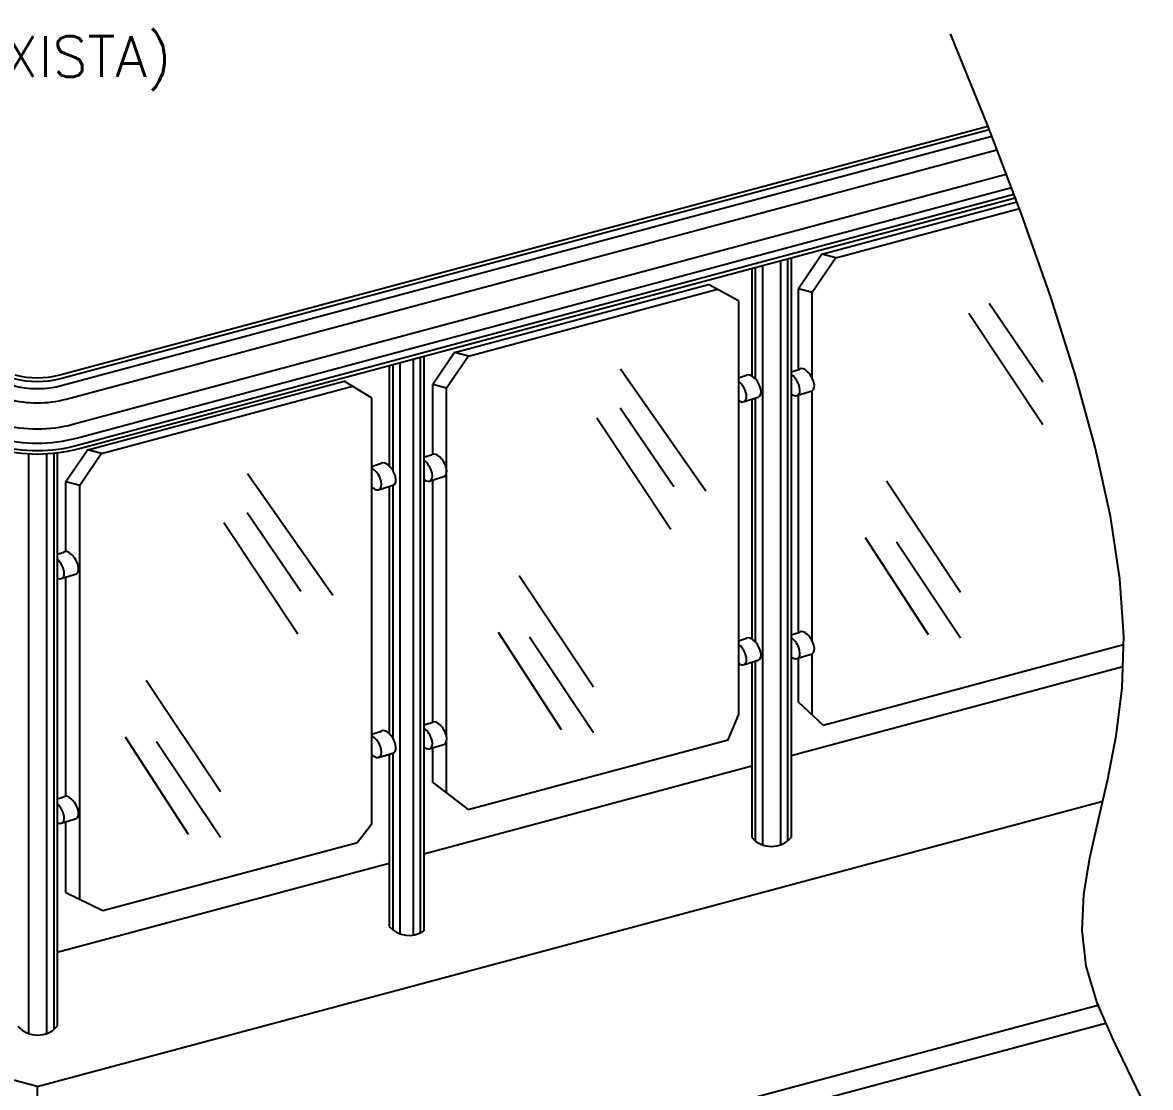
# Model space of a CAD drawing. Header units: millimetres. Extents: x -6155.1 to -6134.9, y -4399.5 to -4386.8.
# Drawn here: x -6144.86 to -6139.34, y -4392.42 to -4387.2 of the extents above; entities that cross this region are included whole.
import ezdxf

# ---------------------------------------------------------------- set-up
doc = ezdxf.new("R2010")
doc.units = ezdxf.units.MM
doc.header["$LTSCALE"] = 10
doc.layers.add('Termotécnica', color=7, linetype='Continuous')
doc.styles.add('r80', font='romans.shx')

msp = doc.modelspace()

# ---------------------------------------------------------------- linework, layer by layer
at = {"layer": 'Termotécnica', "color": 3}
for p, q in [((-6144.6823, -4388.9274), (-6140.133, -4387.7084)), ((-6144.5857, -4389.288), (-6139.9993, -4388.0589)), ((-6141.0978, -4390.7923), (-6139.4717, -4390.3566)), ((-6142.8983, -4391.2748), (-6141.2902, -4390.8439)), ((-6142.8937, -4391.9065), (-6139.5706, -4391.016)), ((-6144.6945, -4391.7561), (-6143.067, -4391.32)), ((-6144.792, -4392.4151), (-6142.8937, -4391.9065)), ((-6144.792, -4392.4151), (-6146.6404, -4391.9199)), ((-6144.792, -4392.4151), (-6144.792, -4393.2982))]:
    msp.add_line(p, q, dxfattribs=at)
at = {"layer": 'Termotécnica', "color": 2}
for p, q in [((-6144.6777, -4388.9445), (-6140.1266, -4387.7251)), ((-6144.6686, -4388.9783), (-6140.1141, -4387.7579)), ((-6144.6505, -4389.046), (-6140.089, -4387.8237)), ((-6144.6174, -4389.1694), (-6140.0432, -4387.9437)), ((-6144.5993, -4389.237), (-6140.0182, -4388.0095)), ((-6144.5903, -4389.2708), (-6140.0056, -4388.0423)), ((-6141.0978, -4388.3572), (-6141.0978, -4391.1949)), ((-6141.2902, -4388.4088), (-6141.2902, -4388.9328)), ((-6142.8983, -4388.8368), (-6142.8983, -4391.6519)), ((-6143.067, -4388.8843), (-6143.067, -4389.3743)), ((-6141.0978, -4388.912), (-6141.0556, -4388.8988)), ((-6141.3561, -4388.9415), (-6141.3169, -4388.9292)), ((-6141.326, -4389.0575), (-6141.2555, -4389.0354)), ((-6141.0647, -4389.0271), (-6140.9942, -4389.005)), ((-6141.2902, -4389.0463), (-6141.2902, -4389.3511)), ((-6144.6945, -4389.3092), (-6144.6945, -4392.1196)), ((-6143.1539, -4389.3756), (-6143.106, -4389.3606)), ((-6142.8983, -4389.331), (-6142.8569, -4389.318)), ((-6141.2902, -4389.3511), (-6141.2902, -4390.2211)), ((-6143.1152, -4389.4889), (-6143.0447, -4389.4668)), ((-6143.067, -4389.4738), (-6143.067, -4389.8147)), ((-6143.067, -4389.4738), (-6143.067, -4390.6861)), ((-6142.8661, -4389.4464), (-6142.7956, -4389.4243)), ((-6144.6945, -4389.806), (-6144.6616, -4389.7957)), ((-6144.6708, -4389.924), (-6144.6003, -4389.9019)), ((-6141.0978, -4390.2008), (-6141.0556, -4390.1876)), ((-6141.3561, -4390.2303), (-6141.3169, -4390.218)), ((-6141.0647, -4390.3159), (-6140.9942, -4390.2939)), ((-6141.326, -4390.3463), (-6141.2555, -4390.3242)), ((-6141.2902, -4390.3351), (-6141.2902, -4391.1949)), ((-6142.8983, -4390.643), (-6142.8569, -4390.6301)), ((-6143.1539, -4390.6876), (-6143.106, -4390.6726)), ((-6142.8661, -4390.7584), (-6142.7956, -4390.7363)), ((-6143.1152, -4390.8009), (-6143.0447, -4390.7788)), ((-6143.067, -4390.7858), (-6143.067, -4391.6312)), ((-6144.6945, -4391.005), (-6144.6616, -4390.9946)), ((-6144.6708, -4391.123), (-6144.6003, -4391.1009)), ((-6142.9408, -4392.9126), (-6139.5879, -4392.0142)), ((-6142.8633, -4392.9899), (-6139.5501, -4392.1021))]:
    msp.add_line(p, q, dxfattribs=at)
at = {"layer": 'Termotécnica', "color": 1}
for p, q in [((-6140.9466, -4388.3357), (-6139.9914, -4388.0797)), ((-6140.879, -4388.3538), (-6139.9788, -4388.1126)), ((-6141.1498, -4388.3711), (-6141.1498, -4391.2301)), ((-6141.1148, -4388.3618), (-6141.1148, -4391.2108)), ((-6140.9466, -4388.3357), (-6141.0623, -4388.5056)), ((-6140.879, -4388.3538), (-6140.9946, -4388.5237)), ((-6140.879, -4388.3538), (-6140.9466, -4388.3357)), ((-6141.2732, -4388.4042), (-6141.2732, -4388.9472)), ((-6141.2382, -4388.3948), (-6141.2382, -4391.2301)), ((-6142.7468, -4388.8169), (-6141.5033, -4388.4837)), ((-6142.6792, -4388.835), (-6141.4586, -4388.5079)), ((-6141.3561, -4388.5637), (-6141.5033, -4388.4837)), ((-6141.0623, -4388.9009), (-6141.0623, -4388.5056)), ((-6140.9946, -4388.5237), (-6141.0623, -4388.5056)), ((-6140.9946, -4388.9419), (-6140.9946, -4388.5237)), ((-6141.3561, -4388.5637), (-6141.3561, -4390.5957)), ((-6140.1266, -4388.576), (-6139.8641, -4388.9618)), ((-6140.2266, -4388.6256), (-6139.8634, -4389.1704)), ((-6142.9503, -4388.8507), (-6142.9503, -4391.6726)), ((-6142.9153, -4388.8413), (-6142.9153, -4391.6617)), ((-6142.7468, -4388.8169), (-6142.8541, -4388.9746)), ((-6142.6792, -4388.835), (-6142.7865, -4388.9927)), ((-6142.6792, -4388.835), (-6142.7468, -4388.8169)), ((-6143.05, -4388.8797), (-6143.05, -4389.3948)), ((-6143.015, -4388.8704), (-6143.015, -4391.6664)), ((-6141.9331, -4388.8982), (-6141.5162, -4389.4948)), ((-6144.5452, -4389.2947), (-6143.2883, -4388.9579)), ((-6143.1539, -4389.0406), (-6143.2883, -4388.9579)), ((-6142.8541, -4389.3162), (-6142.8541, -4388.9746)), ((-6142.7865, -4388.9927), (-6142.8541, -4388.9746)), ((-6144.4776, -4389.3128), (-6143.2473, -4388.9832)), ((-6142.7865, -4389.8298), (-6142.7865, -4388.9927)), ((-6141.0623, -4389.3188), (-6141.0623, -4389.0264)), ((-6140.9946, -4389.3599), (-6140.9946, -4389.0052)), ((-6143.1539, -4389.0406), (-6143.1539, -4391.1301)), ((-6141.9349, -4389.0884), (-6141.6723, -4389.4742)), ((-6141.2732, -4389.041), (-6141.2732, -4389.3655)), ((-6142.0502, -4389.138), (-6141.687, -4389.6828)), ((-6144.7115, -4389.3111), (-6144.7115, -4392.1355)), ((-6144.5452, -4389.2947), (-6144.652, -4389.4516)), ((-6144.4776, -4389.3128), (-6144.5452, -4389.2947)), ((-6144.8349, -4389.314), (-6144.8349, -4392.1549)), ((-6144.7465, -4389.3139), (-6144.7465, -4392.1549)), ((-6144.4776, -4389.3128), (-6144.5844, -4389.4697)), ((-6141.2732, -4389.3655), (-6141.2732, -4390.2378)), ((-6141.0623, -4390.1897), (-6141.0623, -4389.3188)), ((-6140.9946, -4390.2332), (-6140.9946, -4389.3599)), ((-6143.7613, -4389.411), (-6143.3444, -4390.0076)), ((-6144.652, -4389.7923), (-6144.652, -4389.4516)), ((-6144.5844, -4389.4697), (-6144.652, -4389.4516)), ((-6144.5844, -4391.4972), (-6144.5844, -4389.4697)), ((-6143.05, -4389.4685), (-6143.05, -4389.8371)), ((-6142.8541, -4389.7575), (-6142.8541, -4389.4427)), ((-6140.6306, -4389.447), (-6140.2673, -4389.9918)), ((-6143.7631, -4389.6012), (-6143.5005, -4389.987)), ((-6143.8783, -4389.6508), (-6143.5151, -4390.1956)), ((-6140.7342, -4389.7244), (-6140.4258, -4390.2003)), ((-6140.5809, -4389.7463), (-6140.2673, -4390.2162)), ((-6142.8541, -4390.6288), (-6142.8541, -4389.7575)), ((-6143.05, -4389.8371), (-6143.05, -4390.7072)), ((-6142.7865, -4390.7), (-6142.7865, -4389.8298)), ((-6144.652, -4390.1202), (-6144.652, -4389.9174)), ((-6144.652, -4390.9928), (-6144.652, -4389.9182)), ((-6142.4301, -4389.9112), (-6142.0669, -4390.456)), ((-6142.5337, -4390.1886), (-6142.2253, -4390.6645)), ((-6142.3805, -4390.2105), (-6142.0669, -4390.6804)), ((-6140.9405, -4390.644), (-6139.4682, -4390.2494)), ((-6140.9946, -4390.5935), (-6140.9946, -4390.294)), ((-6141.2732, -4390.3298), (-6141.2732, -4391.2108)), ((-6141.0623, -4390.5304), (-6141.0623, -4390.3147)), ((-6144.2582, -4390.424), (-6143.895, -4390.9688)), ((-6141.0623, -4390.5304), (-6140.9405, -4390.644)), ((-6141.4067, -4390.7153), (-6141.3561, -4390.5957)), ((-6144.3618, -4390.7014), (-6144.0535, -4391.1773)), ((-6144.2086, -4390.7233), (-6143.895, -4391.1932)), ((-6142.7865, -4390.9768), (-6142.7865, -4390.723)), ((-6142.6809, -4391.0567), (-6141.4067, -4390.7153)), ((-6143.05, -4390.7805), (-6143.05, -4391.6471)), ((-6142.8541, -4390.9257), (-6142.8541, -4390.7547)), ((-6142.8541, -4390.9257), (-6142.6809, -4391.0567)), ((-6144.652, -4391.4643), (-6144.652, -4391.1171)), ((-6143.1539, -4391.1301), (-6143.2234, -4391.2185)), ((-6144.4707, -4391.5527), (-6143.2234, -4391.2185)), ((-6144.652, -4391.4643), (-6144.4707, -4391.5527))]:
    msp.add_line(p, q, dxfattribs=at)
msp.add_lwpolyline([(-6139.3367, -4392.5639), (-6139.4276, -4392.3738), (-6139.5185, -4392.1872), (-6139.5972, -4392.0041), (-6139.6511, -4391.8248), (-6139.6713, -4391.6489), (-6139.6626, -4391.4732), (-6139.6333, -4391.2938), (-6139.5916, -4391.107), (-6139.5458, -4390.9088), (-6139.5043, -4390.6956), (-6139.4752, -4390.4634), (-6139.4668, -4390.2083), (-6139.4859, -4389.9274), (-6139.5326, -4389.6204), (-6139.6056, -4389.2876), (-6139.7035, -4388.9297), (-6139.8248, -4388.547), (-6139.9683, -4388.1402), (-6140.1325, -4387.7095), (-6140.3161, -4387.2556)], dxfattribs=at)
at = {"layer": 'Termotécnica', "color": 2}
for centre, radius, start, end in [((-6144.792, -4388.5182), 0.4764, 254.9855, 285.0145), ((-6144.792, -4388.5182), 0.4414, 254.9844, 285.0156), ((-6144.792, -4388.5182), 0.5464, 254.9873, 285.0127), ((-6144.792, -4388.5177), 0.6746, 255.0002, 284.9998), ((-6144.792, -4388.5177), 0.7446, 255.0001, 284.9999), ((-6144.792, -4388.5441), 0.7542, 254.4816, 285.5184), ((-6141.194, -4391.1091), 0.1289, 221.7357, 318.2643), ((-6142.9708, -4391.5453), 0.1289, 221.7357, 304.234), ((-6144.7907, -4392.0338), 0.1289, 221.7357, 318.2643)]:
    msp.add_arc(centre, radius, start, end, dxfattribs=at)
at = {"layer": 'Termotécnica', "color": 3}
for radius, start, end in [(0.4241, 255, 285), (0.7974, 255.0004, 284.9999)]:
    msp.add_arc((-6144.792, -4388.5177), radius, start, end, dxfattribs=at)
at = {"layer": 'Termotécnica', "color": 2}
for centre, start_param, end_param in [((-6141.2862, -4388.9823), -3.147524, 0.007895), ((-6141.0249, -4388.9519), -3.147524, 0.007895), ((-6141.3567, -4389.0044), 2.30293, 5.432427), ((-6141.0954, -4388.974), 2.2481, 5.492575), ((-6143.0754, -4389.4137), -3.147524, 0.007895), ((-6142.8967, -4389.3933), 2.260593, 5.48048), ((-6142.8262, -4389.3712), -3.147524, 0.007895), ((-6143.1459, -4389.4358), 2.138019, 5.630251), ((-6144.6309, -4389.8488), -3.147524, 0.007895), ((-6144.7014, -4389.8709), 2.467524, 5.272168), ((-6141.0249, -4390.2407), -3.147524, 0.007895), ((-6141.3567, -4390.2932), 2.302689, 5.432259), ((-6141.2862, -4390.2711), -3.147524, 0.007895), ((-6141.0954, -4390.2628), 2.245567, 5.505052), ((-6142.8262, -4390.6832), -3.147524, 0.007895), ((-6143.0754, -4390.7257), -3.147524, 0.007895), ((-6142.8967, -4390.7053), 2.256803, 5.481082), ((-6143.1459, -4390.7478), 2.116399, 5.634761), ((-6144.6309, -4391.0478), -3.147524, 0.007895), ((-6144.7014, -4391.0699), 2.467524, 5.272168)]:
    msp.add_ellipse(centre, major_axis=(-0.0307, 0.0531), ratio=0.512908, start_param=start_param, end_param=end_param, dxfattribs=at)

# ---------------------------------------------------------------- texts
at = {"layer": 'Termotécnica', "color": 2, "style": 'r80'}
msp.add_text('METÁLICO (CASO EXISTA)', height=0.2, dxfattribs=at).set_placement((-6147.4518, -4387.4674))

doc.saveas('drawing.dxf')
